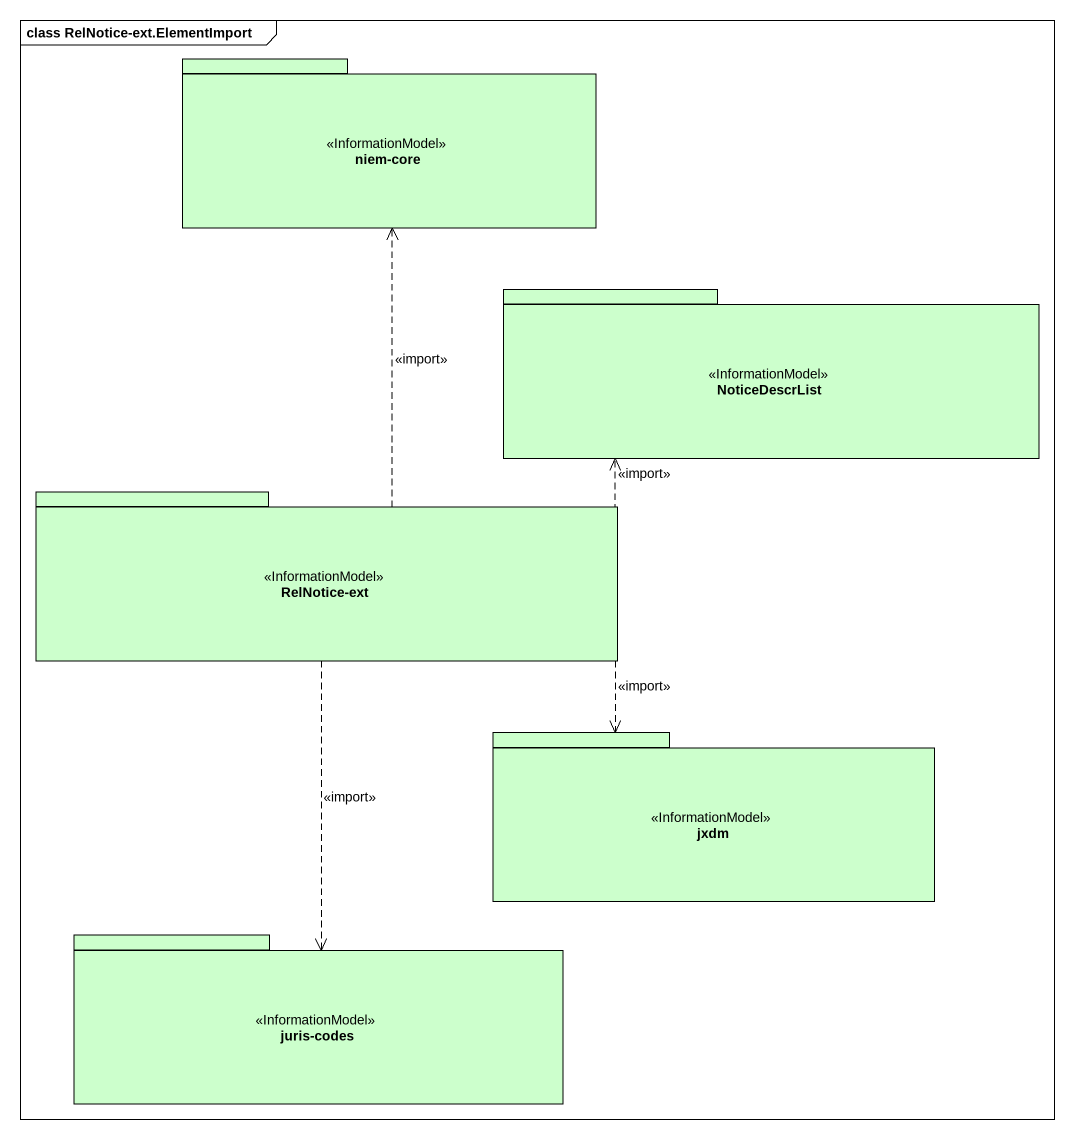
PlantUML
@startuml
mainframe class RelNotice-ext.ElementImport
package "niem-core" as niem_core <<InformationModel>> #CCFFCC {
}
package NoticeDescrList <<InformationModel>> #CCFFCC {
}
package "RelNotice-ext" as RelNotice_ext <<InformationModel>> #CCFFCC {
}
package jxdm <<InformationModel>> #CCFFCC {
}
package "juris-codes" as juris_codes <<InformationModel>> #CCFFCC {
}
RelNotice_ext .up.> niem_core : <<import>>
RelNotice_ext .right.> NoticeDescrList : <<import>>
RelNotice_ext ..> jxdm : <<import>>
RelNotice_ext ..> juris_codes : <<import>>
@enduml
